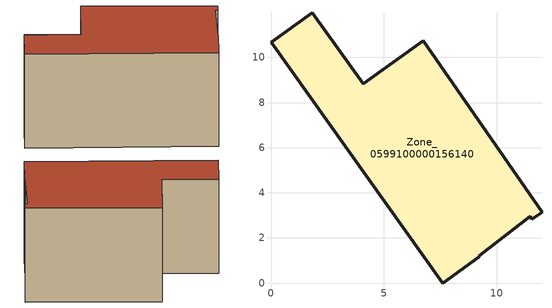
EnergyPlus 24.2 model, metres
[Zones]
Zone_0599100000156140
 floor ground (C_G): 7.61,0 0,10.66 1.83,11.97 4.08,8.83 6.74,10.73 12.01,3.15 11.56,2.83 11.49,2.97 9.24,1.21 9.23,1.16 z0
 wall outside (C_F): 4.08,8.83 1.83,11.97 0,10.66 7.61,0 9.23,1.16 9.24,1.21 11.49,2.97 11.56,2.83 12.01,3.15 6.74,10.73 4.08,8.83 z0:7.78
 roof outside (C_R): 9.24,1.21 11.49,2.97 11.56,2.83 12.01,3.15 6.74,10.73 4.08,8.83 1.83,11.97 0,10.66 7.61,0 9.23,1.16 z7.78
[BUILDING]
Pand.0599100000156140: North Axis=0; Terrain=City; Loads Convergence Tolerance Value=0.04; Temperature Convergence Tolerance Value=0.4; Solar Distribution=FullExterior; Maximum Number of Warmup Days=25; Minimum Number of Warmup Days=1
[Site:Location]
Rotterdam.The.Hague.AP_ZH_NLD Design_Conditions: Latitude=51.96; Longitude=4.45; Time Zone=1; Elevation=-4.5
[SITE:GROUNDTEMPERATURE:BUILDINGSURFACE]
18, 18, 18, 18, 18, 18, 18, 18, 18, 18, 18, 18
[MATERIAL] Thermal Absorptance=0.9; Solar Absorptance=0.7; Visible Absorptance=0.7
Name | Roughness | Thickness | Conductivity | Density | Specific Heat
G.TI.1975-1991 | MediumSmooth | 0.15 | 0.288461 | 540 | 1210
F.TI.1975-1991 | Rough | 0.3 | 0.230769 | 1920 | 840
R.TI.1975-1991 | MediumRough | 0.2 | 0.153846 | 1500 | 1000
[CONSTRUCTION]
C_G: G.TI.1975-1991
C_F: F.TI.1975-1991
C_R: R.TI.1975-1991
[ZONE]
Zone_0599100000156140: Type=1; Multiplier=1; Ceiling Height=Autocalculate; Volume=Autocalculate; Floor Area=autocalculate; Part of Total Floor Area=Yes
[ZONEINFILTRATION:DESIGNFLOWRATE]
Infil_Zone_0599100000156140: Zone or ZoneList or Space or SpaceList=Zone_0599100000156140; Schedule=AlwaysOn; Design Flow Rate Calculation Method=Flow/Area; Flow Rate per Floor Area=0.003; Constant Term Coefficient=1; Temperature Term Coefficient=0; Velocity Term Coefficient=0; Velocity Squared Term Coefficient=0
[HVACTEMPLATE:ZONE:IDEALLOADSAIRSYSTEM]
Zone_0599100000156140: Maximum Heating Supply Air Temperature=50; Minimum Cooling Supply Air Temperature=13; Maximum Heating Supply Air Humidity Ratio=0.0156; Minimum Cooling Supply Air Humidity Ratio=0.0077; Heating Limit=NoLimit; Cooling Limit=NoLimit; Dehumidification Control Type=ConstantSensibleHeatRatio; Cooling Sensible Heat Ratio=0.7; Dehumidification Setpoint=60; Humidification Control Type=None; Humidification Setpoint=30; Outdoor Air Method=None; Outdoor Air Flow Rate per Person=0.00944; Outdoor Air Flow Rate per Zone Floor Area=0; Outdoor Air Flow Rate per Zone=0; Demand Controlled Ventilation Type=None; Outdoor Air Economizer Type=NoEconomizer; Heat Recovery Type=None; Sensible Heat Recovery Effectiveness=0.7; Latent Heat Recovery Effectiveness=0.65
[ZONECONTROL:THERMOSTAT]
ThermostatControl_Zone_0599100000156140: Zone or ZoneList=Zone_0599100000156140; Control Type Schedule=DualSetpointControlType; Control 1=Thermostat_Zone_0599100000156140; Temperature Difference Between Cutout And Setpoint=0
[THERMOSTATSETPOINT:DUALSETPOINT]
Thermostat_Zone_0599100000156140: Heating Setpoint Temperature Schedule=HeatingSetpoint_Zone_0599100000156140; Cooling Setpoint Temperature Schedule=CoolingSetpoint_Zone_0599100000156140
[SCHEDULE:COMPACT]
HeatingSetpoint_Zone_0599100000156140: Through: 12/31, For: AllDays, Until: 24:00, 21
CoolingSetpoint_Zone_0599100000156140: Through: 12/31, For: AllDays, Until: 24:00, 24
DualSetpointControlType: Through: 12/31, For: AllDays, Until: 24:00, 4
AlwaysOn: Through: 12/31, For: AllDays, Until: 24:00, 1
